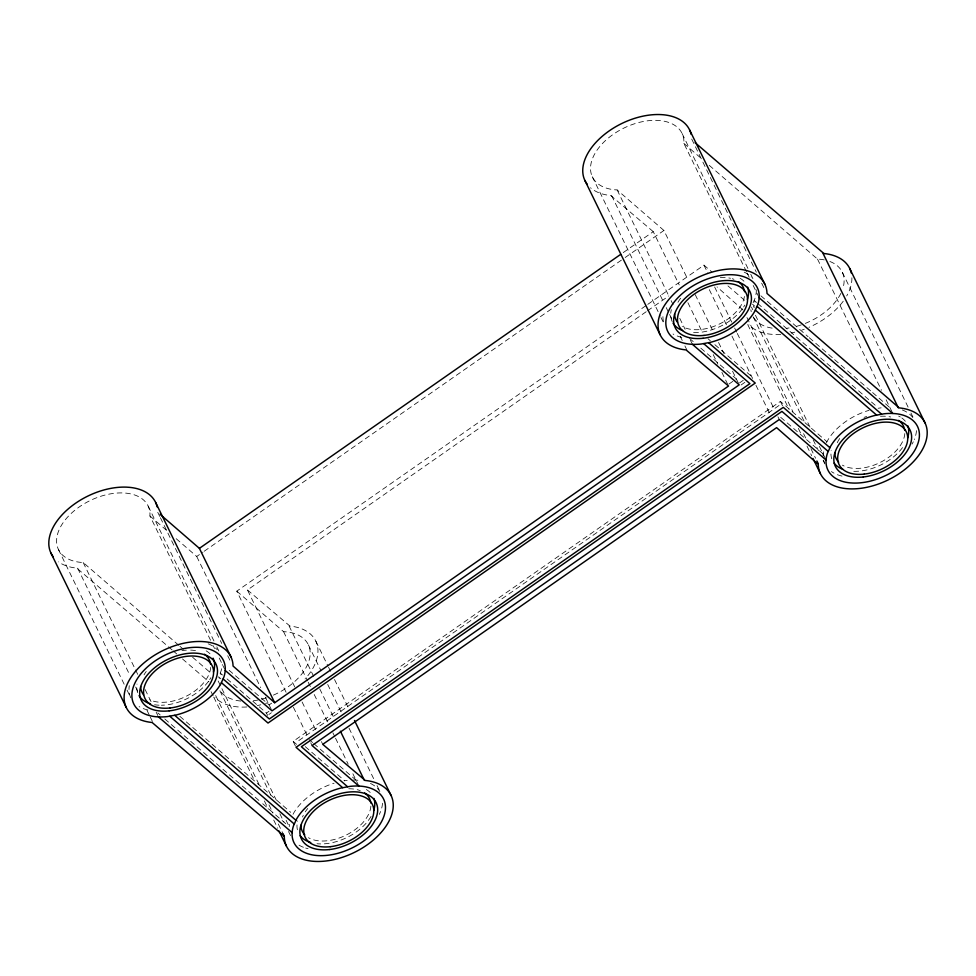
<?xml version="1.0" encoding="UTF-8"?>
<svg xmlns="http://www.w3.org/2000/svg" width="976" height="976" viewBox="0 0 976 976"><rect width="100%" height="100%" fill="white"/><g stroke="black" fill="none" stroke-linecap="round" stroke-linejoin="round"><path stroke-width="0.73" stroke-dasharray="4.88 3.66" d="M210.572 640.28L149.926 515.95L149.975 513.949A49.825 30.195 -26 0 0 125.953 493.136L123.232 492.953A49.825 30.195 -26 0 0 56.632 539.423L56.584 541.546A49.825 30.195 -26 0 0 80.618 562.347L83.192 562.53L178.815 645.319M289.225 826.684L289.225 826.574A49.825 30.195 -26 0 1 289.482 824.403M746.518 271.804L683.871 143.374L683.92 141.374A49.825 30.195 -26 0 0 613.196 134.359A49.825 30.195 -26 0 0 614.563 189.771L617.137 189.942L663.924 230.47L687.921 279.648M691.703 139.068L756.327 272.231M742.943 309.965L717.067 286.92M756.327 289.811L756.278 291.934A49.825 30.195 -26 0 1 754.936 298.558L752.484 304.195L754.228 307.757M823.171 453.999L778.665 415.569M851.902 277.782L851.841 280.246A58.145 35.234 -26 0 1 846.692 295.948M220.149 673.403L220.991 671.146A49.825 30.195 -26 0 0 222.333 664.51M293.02 814.313L293.654 813.118A49.825 30.195 -26 0 1 334.073 783.216M826.379 442.823L827.599 440.542A49.825 30.195 -26 0 1 869.03 410.323M623.237 252.589L653.249 231.654L679.235 284.943M176.18 538.691L196.725 556.479L202.971 552.111M204.216 551.245L623.957 258.359M625.201 257.493L663.924 230.47M286.09 692.252L236.778 591.151L646.515 305.244M647.759 304.366L703.977 265.143L711.968 272.06M294.764 686.958L247.453 589.968L646.295 311.661M647.539 310.783L668.804 295.948M271.621 703.171L269.132 704.916L229.177 670.329M728.828 384.141L736.331 378.908L698.67 346.297M227.042 678.906L266.46 713.041L268.949 711.297M739.515 382.946L743.261 380.335M268.876 714.493L271.365 712.748M741.101 384.971L744.847 382.36M295.472 746.128L293.154 741.382L780.385 401.404L826.965 441.738M779.043 405.467L298.497 740.784L299.656 743.163M878.156 408.249L881.145 407.846M344.211 780.837L347.2 780.422M653.249 231.654L610.781 195.542A58.145 35.234 -26 0 1 590.504 187.77M709.223 165.322L817.51 259.091L820.084 259.274A49.825 30.195 -26 0 1 825.22 260.092M172.142 649.979L76.836 568.117A58.145 35.234 -26 0 1 58.487 561.871M247.453 589.968L289.921 626.08A58.145 35.234 -26 0 1 305.049 678.967M236.778 591.151L283.565 631.667L286.139 631.85A49.825 30.195 -26 0 1 309.673 658.056A49.825 30.195 -26 0 1 273.353 695.144M683.871 143.374L699.999 157.343M760.89 295.813L808.116 336.708M809.275 337.708L833.467 358.656M834.614 359.656L871.483 391.571M872.629 392.572L889.77 407.529A49.825 30.195 -26 0 1 892.491 407.712M756.534 302.475L754.228 300.474L755.961 304.048M757.681 303.475L812.971 351.348M814.118 352.336L838.311 373.283M839.458 374.284L850.974 384.251M852.121 385.252L876.314 406.199M752.484 304.195L754.777 306.171M727.95 285.895L745.066 300.718M708.039 338.757L710.308 340.734M714.859 344.662L752.35 377.126M689.532 338.391L694.095 342.344M149.926 515.95L167.055 530.773M309.172 739.601L312.601 742.565M313.747 743.553L355.972 780.117M222.54 675.014L220.283 673.062L222.016 676.624M305.256 746.64L344.674 780.763M220.82 678.747L218.539 676.771L220.283 680.333M293.154 741.382L296.57 744.334M179.962 646.319L183.415 649.308M192.638 657.299L211.072 673.257M173.289 650.98L176.754 653.981M182.512 658.959L209.01 681.907M179.828 716.311L290.726 812.337M157.892 712.968L160.198 714.957M164.81 718.958L261.58 802.748M262.727 803.748L286.92 824.696M842.325 272.267L908.29 407.517M910.95 412.982L912.95 417.081M817.51 259.091L881.487 390.241M886.147 399.806L892.149 412.104M761.658 283.162L764.989 289.994M682.126 133.553L748.092 268.815M750.764 274.28L753.423 279.746M747.177 273.17L749.178 277.269M753.179 285.456L759.169 297.753M751.435 307.025L752.764 309.758M755.436 315.224L810.739 428.623M819.401 446.386L825.403 458.683M753.191 316.846L804.492 422.047M813.154 439.81L818.486 450.729M823.158 460.294L824.488 463.027M746.957 317.529L792.927 411.799M803.59 433.661L806.92 440.481M810.922 448.679L815.582 458.244M747.701 324.544L789.011 409.249M798.344 428.379L801.674 435.211M807.006 446.142L811.666 455.707M780.385 401.404L782.703 406.15M703.977 265.143L707.978 273.341M714.639 287.005L731.963 322.519M734.623 327.985L736.624 332.084M737.295 333.45L774.615 409.957M777.945 416.789L779.275 419.521M709.308 289.665L726.632 325.191M731.963 336.11L752.618 378.468M755.949 385.3L769.942 413.995M695.241 294.679L712.565 330.205M718.568 342.491L723.899 353.422M732.561 371.185L738.564 383.483M687.897 302.694L702.561 332.755M713.224 354.617L717.885 364.182M721.886 372.381L727.876 384.666M617.137 189.942L668.438 295.142M671.11 300.608L673.111 304.707M679.772 318.371L685.103 329.302M690.435 340.234L692.435 344.333M611.598 195.59L663.582 302.157M666.242 307.623L668.902 313.089M669.573 314.455L672.244 319.921M680.235 336.317L682.236 340.417M684.896 345.882L686.897 349.981M592.322 176.766L660.288 316.126M660.959 317.493L663.619 322.958M315.87 641.244L327.863 665.839M328.522 667.206L330.522 671.305M334.524 679.503L348.517 708.186M308.379 644.843L321.043 670.805M327.704 684.469L341.698 713.163M349.03 728.181L374.345 780.105M377.017 785.57L379.676 791.036M289.103 626.019L313.76 676.575M319.75 688.873L334.414 718.922M283.565 631.667L307.562 680.858M308.221 682.224L310.893 687.69M314.223 694.522L327.546 721.837M332.877 732.769L334.878 736.868M335.549 738.234L348.2 764.196M352.873 773.761L358.204 784.692M302.096 701.988L316.09 730.682M321.421 741.614L322.751 744.346M293.41 707.283L308.074 737.331M310.734 742.797L312.076 745.53M196.725 556.479L260.702 687.629M265.362 697.193L271.352 709.491M266.46 713.041L267.619 715.42M157.746 512.29L159.747 516.389M160.418 517.756L221.723 643.44M227.713 655.738L230.385 661.203M148.181 506.141L214.147 641.391M216.818 646.856L218.819 650.955M213.232 645.746L214.561 648.479M219.234 658.044L224.565 668.975M218.16 680.98L276.135 799.832M286.127 820.328L288.798 825.794M219.905 690.788L271.218 795.989M279.88 813.752L283.882 821.951M288.542 831.515L290.543 835.615M215.672 695.571L259.653 785.741M268.986 804.871L272.975 813.069M278.306 824L282.979 833.565M211.084 691.667L213.085 695.766M213.756 697.132L254.407 780.471M264.398 800.954L268.4 809.153M273.731 820.084L277.721 828.282M83.192 562.53L137.823 674.562M145.156 689.581L151.817 703.245M156.172 712.163L157.819 715.542M77.653 568.178L129.637 674.745M135.627 687.031L137.628 691.13M146.961 710.26L149.621 715.725M150.292 717.092L152.951 722.557M58.377 549.354L124.355 684.603M127.014 690.069L130.345 696.901M266.302 697.816A49.825 30.195 -26 0 1 261.214 699.28M258.164 699.975A49.825 30.195 -26 0 1 252.15 700.927M240.816 701.061A49.825 30.195 -26 0 1 219.515 689.8M829.881 261.495A49.825 30.195 -26 0 1 844.118 280.075L844.069 282.198A49.825 30.195 -26 0 1 843.374 286.578M840.861 293.373A49.825 30.195 -26 0 1 805.298 323.398M801.259 324.898A49.825 30.195 -26 0 1 795.147 326.704M789.084 327.936A49.825 30.195 -26 0 1 786.095 328.351M772.138 328.143A49.825 30.195 -26 0 1 753.46 317.224M751.227 311.722A49.825 30.195 -26 0 1 750.873 309.734M843.227 301.23A58.145 35.234 -26 0 1 808.945 327.338M804.261 329.229A58.145 35.234 -26 0 1 801.906 330.071M794.769 332.169A58.145 35.234 -26 0 1 791.219 332.987M780.776 334.39A58.145 35.234 -26 0 1 774.151 334.475L770.979 334.243A58.145 35.234 -26 0 1 748.958 324.825M267.961 702.647A58.145 35.234 -26 0 1 265.582 703.415M260.824 704.757A58.145 35.234 -26 0 1 257.274 705.563M246.83 706.978A58.145 35.234 -26 0 1 215.025 697.401M382.519 803.224A49.825 30.195 -26 0 1 379.322 814.399M308.074 848.681A49.825 30.195 -26 0 1 305.683 848.046M303.414 847.278A49.825 30.195 -26 0 1 297.485 844.142M353.019 780.068A49.825 30.195 -26 0 1 355.825 780.105L358.546 780.3A49.825 30.195 -26 0 1 361.169 780.629M370.465 783.435A49.825 30.195 -26 0 1 379.847 791.548M147.876 709.967A49.825 30.195 -26 0 1 139.117 706.612M130.784 697.791A49.825 30.195 -26 0 1 128.991 689.983L129.039 687.86A49.825 30.195 -26 0 1 129.283 685.689M208.144 643.806A49.825 30.195 -26 0 1 217.209 649.662M916.464 430.648A49.825 30.195 -26 0 1 914.292 439.542M913.268 441.811A49.825 30.195 -26 0 1 912.048 444.092M842.02 476.093A49.825 30.195 -26 0 1 831.43 471.567M824.927 463.929A49.825 30.195 -26 0 1 823.634 460.172M823.122 456.109A49.825 30.195 -26 0 1 823.427 451.827M902.288 409.944A49.825 30.195 -26 0 1 912.658 417.325M681.821 337.391A49.825 30.195 -26 0 1 673.062 334.024M663.436 321.458A49.825 30.195 -26 0 1 663.229 313.113M744.212 272.145A49.825 30.195 -26 0 1 751.154 277.086M744.432 296.484A37.369 22.643 -26 0 1 719.263 324.105A37.369 22.643 -26 0 1 682.2 326.423M677.954 302.279A37.369 22.643 -26 0 1 681.48 297.216M720.325 277.562A37.369 22.643 -26 0 1 730.475 278.27M732.281 278.746A37.369 22.643 -26 0 1 733.976 279.331M744.822 305.085A41.529 25.169 -26 0 1 743.651 306.976M742.346 308.855A41.529 25.169 -26 0 1 693.009 332.609M672.208 321.616A41.529 25.169 -26 0 1 671.329 309.685M740.101 278.258A41.529 25.169 -26 0 1 745.322 282.784M904.813 433.564A37.369 22.643 -26 0 1 880.547 462.27A37.369 22.643 -26 0 1 842.398 465.137M837.237 442.701A37.369 22.643 -26 0 1 840.373 437.59M880.523 416.276A37.369 22.643 -26 0 1 890.673 416.984M902.544 447.569A41.529 25.169 -26 0 1 853.195 471.31M831.784 458.793A41.529 25.169 -26 0 1 831.162 450.241M864.089 417.386A41.529 25.169 -26 0 1 866.627 416.471M898.64 416.093A41.529 25.169 -26 0 1 900.299 416.972M901.812 417.948A41.529 25.169 -26 0 1 906.46 422.864M210.67 667.438A37.369 22.643 -26 0 1 187.502 695.583A37.369 22.643 -26 0 1 149.743 699.792M144.009 674.855A37.369 22.643 -26 0 1 146.241 671.464M181.939 650.638A37.369 22.643 -26 0 1 186.379 650.138M190.649 650.089A37.369 22.643 -26 0 1 198.335 651.321M210.877 677.673A41.529 25.169 -26 0 1 209.706 679.564M208.4 681.443A41.529 25.169 -26 0 1 161.394 705.221M159.064 705.184A41.529 25.169 -26 0 1 154.611 704.745M137.64 692.667A41.529 25.169 -26 0 1 137.018 684.103M206.156 650.833A41.529 25.169 -26 0 1 211.377 655.36M370.868 806.139A37.369 22.643 -26 0 1 346.614 834.858A37.369 22.643 -26 0 1 308.453 837.713M302.523 816.985A37.369 22.643 -26 0 1 303.292 815.277M305.256 811.861A37.369 22.643 -26 0 1 307.733 808.506M348.737 788.767A37.369 22.643 -26 0 1 360.229 790.621M371.063 816.375A41.529 25.169 -26 0 1 316.993 843.74M297.387 829.771A41.529 25.169 -26 0 1 297.582 820.975M366.354 789.547A41.529 25.169 -26 0 1 371.575 794.074"/><path stroke-width="1.46" d="M225.224 670.451L225.273 668.328A49.825 30.195 -26 0 0 201.251 647.527L198.531 647.332A49.825 30.195 -26 0 0 131.931 693.802L131.882 695.925A49.825 30.195 -26 0 0 155.916 716.726L158.637 716.921A49.825 30.195 -26 0 0 167.25 716.604L176.314 714.957A49.825 30.195 -26 0 0 220.808 683.908L223.882 677.076A49.825 30.195 -26 0 0 225.224 670.451L272.023 710.857L739.222 384.849L692.435 344.333L689.861 344.15A49.825 30.195 -26 0 1 688.495 288.737A49.825 30.195 -26 0 1 759.218 295.752L759.169 297.875A49.825 30.195 -26 0 1 757.827 304.5L754.753 311.32A49.825 30.195 -26 0 1 710.26 342.369L701.195 344.016A49.825 30.195 -26 0 1 692.582 344.345M284.309 836.298L284.297 836.932A58.145 35.234 -26 0 0 366.805 845.106A58.145 35.234 -26 0 0 365.219 780.458L322.751 744.346L776.603 427.647L818.242 464.356A58.145 35.234 -26 0 0 846.277 488.634L849.449 488.854A58.145 35.234 -26 0 0 927.139 434.637L927.2 432.161A58.145 35.234 -26 0 0 899.164 407.883L767.002 293.447A58.145 35.234 -26 0 0 684.481 285.273A58.145 35.234 -26 0 0 686.079 349.92L728.547 386.032L274.695 702.732L233.057 666.035A58.145 35.234 -26 0 0 205.021 641.757L201.849 641.525A58.145 35.234 -26 0 0 124.159 695.754L124.098 698.218A58.145 35.234 -26 0 0 152.134 722.496L284.309 836.298L282.979 833.565M160.003 514.242L199.397 548.353L620.736 254.333M695.156 142.703L823.866 253.504A58.145 35.234 -26 0 1 851.316 273.048M759.169 297.753L892.808 413.47M757.12 306.415L881.511 414.129M755.387 310.136L876.582 415.068M708.661 342.735L755.241 383.068L268.022 723.045L221.442 682.712M829.856 447.667L783.277 407.334L296.057 747.323L342.637 787.644M703.733 343.674L749.91 383.653L269.352 718.983L223.175 679.003M828.124 451.388L781.947 411.396L301.389 746.725L347.566 786.705M826.074 460.05L779.275 419.521L312.076 745.53L358.863 786.058M174.716 715.31L295.911 820.255M169.787 716.25L294.179 823.964M158.49 716.909L292.129 832.626M849.803 268.668L925.102 423.047M823.049 253.443L898.347 407.822M689.617 129.954L764.916 284.333M816.912 460.977L818.254 463.71M812.996 458.439L820.328 473.47M584.844 180.377L660.13 334.756M354.508 720.483L391.156 795.623M340.404 731.219L364.402 780.41M199.397 548.353L274.695 702.732M155.672 502.53L230.97 656.921M279.051 831.015L286.383 846.046M50.898 552.953L126.197 707.332M157.173 506.91A58.145 35.234 -26 0 0 129.723 487.366L126.551 487.146A58.145 35.234 -26 0 0 48.861 541.363L48.8 543.839A58.145 35.234 -26 0 0 53.302 556.906M587.247 184.318A58.145 35.234 -26 0 1 622.237 123.281A58.145 35.234 -26 0 1 691.118 134.334M738.417 281.674A37.369 22.643 -26 0 1 743.858 288.774M744.273 290.214A37.369 22.643 -26 0 1 744.529 291.714M677.503 322.348A37.369 22.643 -26 0 1 674.611 313.955M747.665 287.127A41.529 25.169 -26 0 1 747.384 299.4M682.578 330.583A41.529 25.169 -26 0 1 672.989 323.068M898.615 420.388A37.369 22.643 -26 0 1 904.057 427.488M904.471 428.928A37.369 22.643 -26 0 1 904.728 430.428M838.677 462.209A37.369 22.643 -26 0 1 834.797 452.669M907.863 425.841A41.529 25.169 -26 0 1 907.582 438.114M842.776 469.297A41.529 25.169 -26 0 1 834.126 463.136M204.472 654.249A37.369 22.643 -26 0 1 210.596 664.29M143.557 694.924A37.369 22.643 -26 0 1 140.666 686.531M213.097 658.178A41.529 25.169 -26 0 1 213.439 671.988M150.524 703.818A41.529 25.169 -26 0 1 139.043 695.644M364.67 792.963A37.369 22.643 -26 0 1 370.782 803.004M304.732 834.785A37.369 22.643 -26 0 1 300.852 825.245M373.918 798.417A41.529 25.169 -26 0 1 373.637 810.69M310.71 842.52A41.529 25.169 -26 0 1 300.181 835.724M292.129 832.516L292.08 834.626A49.825 30.195 -26 0 0 362.804 841.641A49.825 30.195 -26 0 0 361.437 786.229L358.717 786.046A49.825 30.195 -26 0 0 350.103 786.363L341.039 788.01A49.825 30.195 -26 0 0 296.545 819.059L293.471 825.879A49.825 30.195 -26 0 0 292.129 832.516M826.074 459.928L826.025 462.051A49.825 30.195 -26 0 0 850.047 482.864L852.768 483.047A49.825 30.195 -26 0 0 919.368 436.577L919.416 434.454A49.825 30.195 -26 0 0 895.382 413.653L892.662 413.458A49.825 30.195 -26 0 0 884.049 413.787L874.984 415.434A49.825 30.195 -26 0 0 830.491 446.483L827.416 453.303A49.825 30.195 -26 0 0 826.074 459.928M703.086 338.269A41.529 25.169 -26 0 0 749.946 291.543A41.529 25.169 -26 0 0 684.542 298.827A41.529 25.169 -26 0 0 703.086 338.269M704.025 335.402A37.369 22.643 -26 0 0 746.201 293.337A37.369 22.643 -26 0 0 687.336 299.9A37.369 22.643 -26 0 0 704.025 335.402M863.284 476.983A41.529 25.169 -26 0 0 910.132 430.245A41.529 25.169 -26 0 0 844.74 437.541A41.529 25.169 -26 0 0 863.284 476.983M864.224 474.104A37.369 22.643 -26 0 0 906.399 432.051A37.369 22.643 -26 0 0 847.534 438.602A37.369 22.643 -26 0 0 864.224 474.104M169.141 710.857A41.529 25.169 -26 0 0 216.001 664.119A41.529 25.169 -26 0 0 150.597 671.403A41.529 25.169 -26 0 0 169.141 710.857M170.08 707.978A37.369 22.643 -26 0 0 212.256 665.925A37.369 22.643 -26 0 0 153.403 672.476A37.369 22.643 -26 0 0 170.08 707.978M329.339 849.559A41.529 25.169 -26 0 0 376.187 802.833A41.529 25.169 -26 0 0 310.795 810.117A41.529 25.169 -26 0 0 329.339 849.559M330.278 846.692A37.369 22.643 -26 0 0 372.454 804.627A37.369 22.643 -26 0 0 313.589 811.19A37.369 22.643 -26 0 0 330.278 846.692"/></g></svg>
